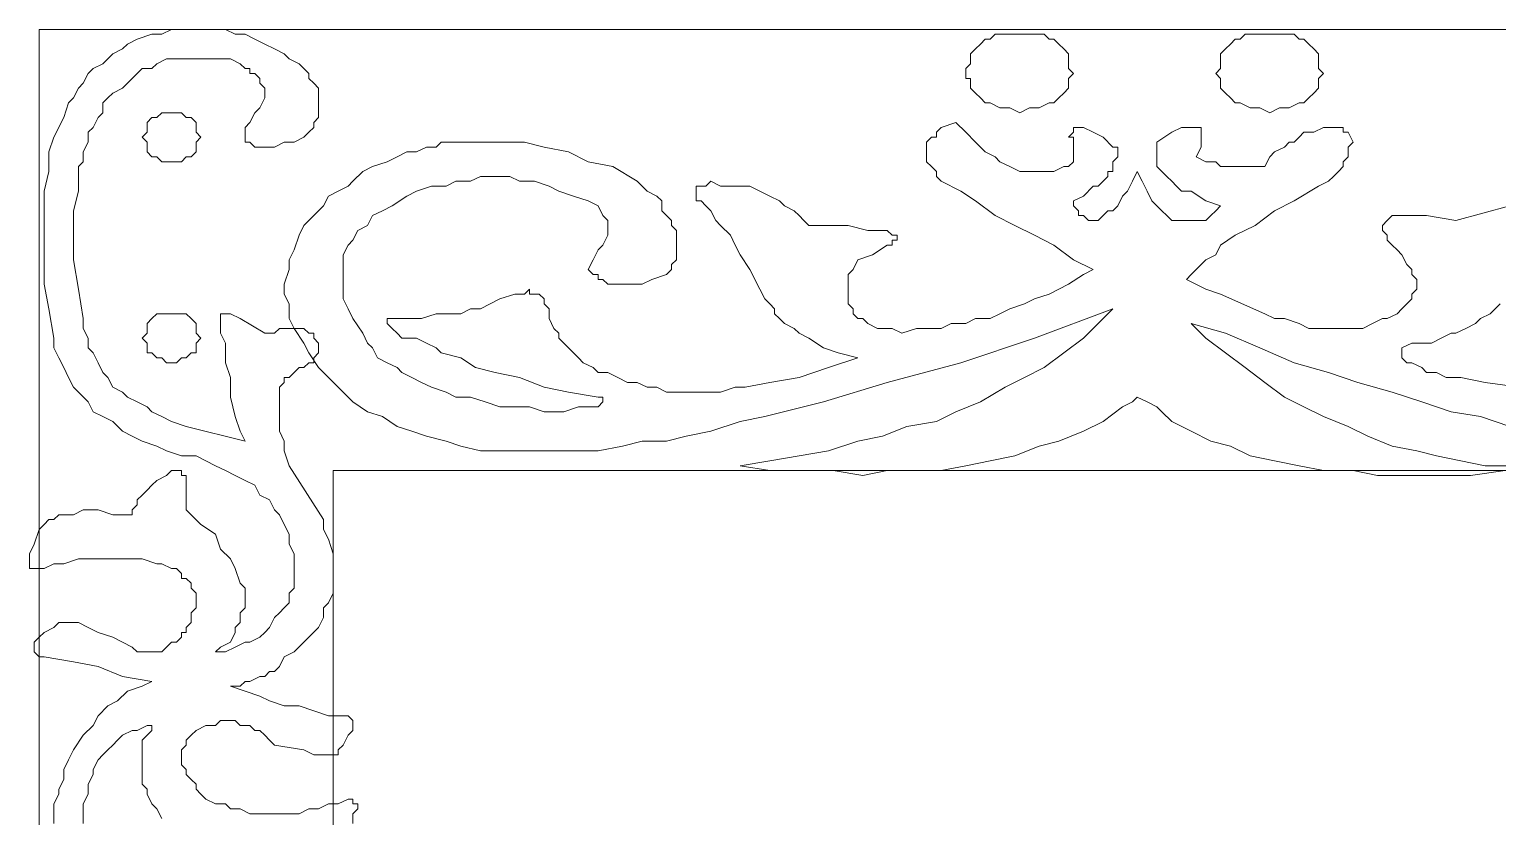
# Model space of a CAD drawing. Extents: x -66030 to 95157, y -13132 to 45879.
# Drawn here: x -14515 to -13345, y 15672 to 16300 of the extents above; entities that cross this region are included whole.
import ezdxf

# ---------------------------------------------------------------- set-up
doc = ezdxf.new("R2010")
doc.units = 0
doc.header["$LTSCALE"] = 100
doc.header["$MEASUREMENT"] = 0
doc.layers.get('0').update_dxf_attribs({"linetype": 'CONTINUOUS'})

msp = doc.modelspace()

# ---------------------------------------------------------------- linework, layer by layer
at = {"lineweight": 0}
for points in [[(-14495.5, 15666.8), (-14495.5, 15674.6), (-14495.5, 15682.4), (-14491.6, 15690.2), (-14491.6, 15694.2), (-14487.7, 15702), (-14487.7, 15709.8), (-14483.8, 15717.6), (-14479.9, 15725.4), (-14472.1, 15737.1), (-14464.3, 15744.9), (-14460.3, 15752.7), (-14452.5, 15760.6), (-14444.7, 15764.5), (-14436.9, 15772.3), (-14425.2, 15776.2), (-14417.4, 15780.1), (-14440.8, 15784), (-14460.3, 15791.8), (-14479.9, 15795.7), (-14503.3, 15799.6), (-14507.2, 15799.6), (-14507.2, 15799.6), (-14511.1, 15803.5), (-14511.1, 15803.5), (-14511.1, 15807.4), (-14511.1, 15807.4), (-14511.1, 15807.4), (-14511.1, 15811.3), (-14507.2, 15815.2), (-14507.2, 15815.2), (-14503.3, 15819.1), (-14495.5, 15823.1), (-14491.6, 15827), (-14487.7, 15827), (-14487.7, 15827), (-14479.9, 15827), (-14476, 15827), (-14468.2, 15823.1), (-14460.3, 15819.1), (-14448.6, 15815.2), (-14440.8, 15811.3), (-14433, 15807.4), (-14429.1, 15803.5), (-14425.2, 15803.5), (-14421.3, 15803.5), (-14417.4, 15803.5), (-14413.5, 15803.5), (-14409.6, 15803.5), (-14405.7, 15807.4), (-14405.7, 15807.4), (-14401.8, 15811.3), (-14397.9, 15811.3), (-14393.9, 15815.2), (-14393.9, 15819.1), (-14390, 15819.1), (-14390, 15823.1), (-14386.1, 15827), (-14386.1, 15834.8), (-14382.2, 15838.7), (-14382.2, 15842.6), (-14382.2, 15846.5), (-14382.2, 15846.5), (-14382.2, 15850.4), (-14386.1, 15854.3), (-14386.1, 15858.2), (-14390, 15862.1), (-14393.9, 15862.1), (-14393.9, 15866), (-14397.9, 15869.9), (-14401.8, 15869.9), (-14409.6, 15873.8), (-14413.5, 15873.8), (-14425.2, 15877.7), (-14436.9, 15877.7), (-14444.7, 15877.7), (-14456.4, 15877.7), (-14468.2, 15877.7), (-14476, 15877.7), (-14487.7, 15873.8), (-14495.5, 15873.8), (-14503.3, 15869.9), (-14507.2, 15869.9), (-14507.2, 15869.9), (-14511.1, 15869.9), (-14511.1, 15869.9), (-14515, 15869.9), (-14515, 15873.8), (-14515, 15873.8), (-14515, 15877.7), (-14515, 15881.6), (-14515, 15881.6), (-14511.1, 15889.5), (-14507.2, 15901.2), (-14507.2, 15901.2), (-14503.3, 15905.1), (-14499.4, 15909), (-14495.5, 15909), (-14491.6, 15912.9), (-14487.7, 15912.9), (-14483.8, 15912.9), (-14479.9, 15912.9), (-14472.1, 15916.8), (-14460.3, 15916.8), (-14448.6, 15912.9), (-14433, 15912.9), (-14433, 15916.8), (-14429.1, 15920.7), (-14429.1, 15924.6), (-14425.2, 15928.5), (-14421.3, 15932.4), (-14417.4, 15936.3), (-14413.5, 15940.2), (-14405.7, 15944.1), (-14401.8, 15948), (-14401.8, 15948), (-14397.9, 15948), (-14397.9, 15948), (-14393.9, 15948), (-14393.9, 15948), (-14393.9, 15944.1), (-14390, 15944.1), (-14390, 15940.2), (-14390, 15936.3), (-14390, 15928.5), (-14390, 15920.7), (-14390, 15916.8), (-14390, 15916.8), (-14378.3, 15905.1), (-14366.6, 15897.3), (-14362.7, 15885.5), (-14354.9, 15877.7), (-14351, 15869.9), (-14347.1, 15858.2), (-14343.2, 15854.3), (-14343.2, 15850.4), (-14343.2, 15846.5), (-14343.2, 15842.6), (-14343.2, 15838.7), (-14347.1, 15834.8), (-14347.1, 15827), (-14351, 15823.1), (-14351, 15819.1), (-14354.9, 15811.3), (-14362.7, 15807.4), (-14366.6, 15803.5), (-14358.8, 15803.5), (-14351, 15807.4), (-14343.2, 15811.3), (-14339.3, 15811.3), (-14331.5, 15815.2), (-14327.5, 15819.1), (-14323.6, 15823.1), (-14319.7, 15830.9), (-14315.8, 15834.8), (-14311.9, 15838.7), (-14308, 15842.6), (-14308, 15850.4), (-14304.1, 15854.3), (-14304.1, 15862.1), (-14304.1, 15869.9), (-14304.1, 15873.8), (-14304.1, 15881.6), (-14308, 15889.5), (-14308, 15897.3), (-14311.9, 15905.1), (-14315.8, 15912.9), (-14319.7, 15916.8), (-14323.6, 15924.6), (-14331.5, 15928.5), (-14335.4, 15936.3), (-14343.2, 15940.2), (-14351, 15944.1), (-14358.8, 15948), (-14366.6, 15951.9), (-14374.4, 15955.9), (-14382.2, 15959.8), (-14393.9, 15959.8), (-14405.7, 15963.7), (-14413.5, 15967.6), (-14425.2, 15971.5), (-14433, 15975.4), (-14440.8, 15979.3), (-14448.6, 15987.1), (-14456.4, 15991), (-14464.3, 15994.9), (-14468.2, 16002.7), (-14476, 16010.5), (-14479.9, 16014.4), (-14483.8, 16022.3), (-14487.7, 16030.1), (-14491.6, 16037.9), (-14495.5, 16045.7), (-14495.5, 16053.5), (-14499.4, 16076.9), (-14503.3, 16096.5), (-14503.3, 16116), (-14503.3, 16135.5), (-14503.3, 16151.2), (-14503.3, 16170.7), (-14499.4, 16186.3), (-14499.4, 16201.9), (-14495.5, 16213.6), (-14487.7, 16229.3), (-14483.8, 16241), (-14479.9, 16244.9), (-14476, 16252.7), (-14472.1, 16256.6), (-14468.2, 16264.4), (-14464.3, 16268.3), (-14456.4, 16272.2), (-14452.5, 16276.1), (-14448.6, 16280), (-14440.8, 16284), (-14436.9, 16287.9), (-14429.1, 16291.8), (-14417.4, 16295.7), (-14409.6, 16295.7), (-14401.8, 16299.6), (-14393.9, 16299.6), (-14382.2, 16299.6), (-14374.4, 16299.6), (-14366.6, 16299.6), (-14358.8, 16299.6), (-14351, 16295.7), (-14343.2, 16295.7), (-14335.4, 16291.8), (-14327.5, 16287.9), (-14319.7, 16284), (-14311.9, 16280), (-14308, 16276.1), (-14300.2, 16272.2), (-14296.3, 16268.3), (-14292.4, 16264.4), (-14292.4, 16260.5), (-14288.5, 16256.6), (-14284.6, 16252.7), (-14284.6, 16248.8), (-14284.6, 16244.9), (-14284.6, 16241), (-14284.6, 16237.1), (-14284.6, 16233.2), (-14284.6, 16229.3), (-14288.5, 16225.4), (-14288.5, 16221.5), (-14292.4, 16217.6), (-14296.3, 16213.6), (-14304.1, 16209.7), (-14311.9, 16209.7), (-14319.7, 16205.8), (-14327.5, 16205.8), (-14331.5, 16205.8), (-14335.4, 16205.8), (-14339.3, 16209.7), (-14343.2, 16209.7), (-14343.2, 16209.7), (-14343.2, 16213.6), (-14343.2, 16213.6), (-14343.2, 16217.6), (-14343.2, 16221.5), (-14339.3, 16225.4), (-14335.4, 16233.2), (-14331.5, 16237.1), (-14327.5, 16244.9), (-14327.5, 16248.8), (-14327.5, 16252.7), (-14331.5, 16256.6), (-14331.5, 16260.5), (-14335.4, 16264.4), (-14339.3, 16264.4), (-14339.3, 16268.3), (-14343.2, 16268.3), (-14347.1, 16272.2), (-14354.9, 16276.1), (-14362.7, 16276.1), (-14374.4, 16276.1), (-14382.2, 16276.1), (-14393.9, 16276.1), (-14397.9, 16276.1), (-14405.7, 16276.1), (-14413.5, 16272.2), (-14417.4, 16268.3), (-14425.2, 16268.3), (-14429.1, 16264.4), (-14433, 16260.5), (-14436.9, 16256.6), (-14440.8, 16252.7), (-14448.6, 16248.8), (-14452.5, 16244.9), (-14456.4, 16241), (-14456.4, 16233.2), (-14460.3, 16229.3), (-14464.3, 16221.5), (-14468.2, 16217.6), (-14468.2, 16209.7), (-14472.1, 16201.9), (-14472.1, 16194.1), (-14476, 16190.2), (-14476, 16178.5), (-14476, 16170.7), (-14479.9, 16155.1), (-14479.9, 16135.5), (-14479.9, 16116), (-14476, 16092.6), (-14472.1, 16069.1), (-14472.1, 16061.3), (-14468.2, 16053.5), (-14468.2, 16045.7), (-14464.3, 16041.8), (-14460.3, 16034), (-14456.4, 16026.2), (-14452.5, 16022.3), (-14448.6, 16014.4), (-14440.8, 16010.5), (-14436.9, 16006.6), (-14429.1, 16002.7), (-14421.3, 15998.8), (-14417.4, 15994.9), (-14409.6, 15991), (-14401.8, 15987.1), (-14390, 15983.2), (-14343.2, 15971.5), (-14347.1, 15979.3), (-14351, 15991), (-14354.9, 16006.6), (-14354.9, 16022.3), (-14358.8, 16034), (-14358.8, 16041.8), (-14358.8, 16049.6), (-14362.7, 16057.4), (-14362.7, 16061.3), (-14362.7, 16069.1), (-14362.7, 16073), (-14362.7, 16073), (-14362.7, 16073), (-14362.7, 16073), (-14358.8, 16073), (-14358.8, 16073), (-14358.8, 16073), (-14354.9, 16073), (-14347.1, 16069.1), (-14327.5, 16057.4), (-14323.6, 16057.4), (-14319.7, 16057.4), (-14315.8, 16061.3), (-14311.9, 16061.3), (-14304.1, 16061.3), (-14300.2, 16061.3), (-14296.3, 16061.3), (-14292.4, 16057.4), (-14288.5, 16057.4), (-14288.5, 16053.5), (-14284.6, 16049.6), (-14284.6, 16045.7), (-14284.6, 16041.8), (-14288.5, 16037.9), (-14288.5, 16034), (-14292.4, 16034), (-14296.3, 16030.1), (-14300.2, 16030.1), (-14304.1, 16026.2), (-14308, 16022.3), (-14311.9, 16022.3), (-14311.9, 16018.3), (-14315.8, 16014.4), (-14315.8, 16006.6), (-14315.8, 16002.7), (-14315.8, 15998.8), (-14315.8, 15991), (-14315.8, 15983.2), (-14315.8, 15979.3), (-14311.9, 15971.5), (-14311.9, 15963.7), (-14308, 15951.9), (-14280.7, 15909), (-14280.7, 15901.2), (-14276.8, 15893.4), (-14272.9, 15881.6), (-14272.9, 15873.8), (-14272.9, 15866), (-14272.9, 15858.2), (-14272.9, 15850.4), (-14276.8, 15842.6), (-14280.7, 15838.7), (-14280.7, 15830.9), (-14284.6, 15823.1), (-14292.4, 15815.2), (-14296.3, 15811.3), (-14304.1, 15803.5), (-14311.9, 15799.6), (-14315.8, 15791.8), (-14319.7, 15787.9), (-14323.6, 15787.9), (-14327.5, 15784), (-14331.5, 15784), (-14339.3, 15780.1), (-14343.2, 15780.1), (-14347.1, 15776.2), (-14354.9, 15776.2), (-14343.2, 15772.3), (-14331.5, 15768.4), (-14323.6, 15764.5), (-14311.9, 15760.6), (-14300.2, 15760.6), (-14288.5, 15756.6), (-14276.8, 15752.7), (-14265.1, 15752.7), (-14261.1, 15752.7), (-14261.1, 15752.7), (-14257.2, 15748.8), (-14257.2, 15748.8), (-14257.2, 15748.8), (-14257.2, 15744.9), (-14257.2, 15744.9), (-14257.2, 15741), (-14261.1, 15737.1), (-14265.1, 15729.3), (-14269, 15725.4), (-14269, 15725.4), (-14269, 15721.5), (-14269, 15721.5), (-14269, 15721.5), (-14272.9, 15721.5), (-14280.7, 15721.5), (-14288.5, 15721.5), (-14296.3, 15725.4), (-14319.7, 15729.3), (-14323.6, 15733.2), (-14327.5, 15737.1), (-14331.5, 15741), (-14335.4, 15741), (-14339.3, 15744.9), (-14343.2, 15744.9), (-14347.1, 15744.9), (-14351, 15748.8), (-14354.9, 15748.8), (-14358.8, 15748.8), (-14362.7, 15748.8), (-14366.6, 15744.9), (-14370.5, 15744.9), (-14374.4, 15744.9), (-14382.2, 15741), (-14386.1, 15737.1), (-14390, 15733.2), (-14390, 15733.2), (-14390, 15729.3), (-14393.9, 15725.4), (-14393.9, 15721.5), (-14393.9, 15717.6), (-14393.9, 15713.7), (-14393.9, 15713.7), (-14390, 15709.8), (-14390, 15705.9), (-14386.1, 15702), (-14382.2, 15698.1), (-14382.2, 15694.2), (-14378.3, 15690.2), (-14374.4, 15686.3), (-14366.6, 15682.4), (-14358.8, 15682.4), (-14354.9, 15678.5), (-14347.1, 15678.5), (-14339.3, 15674.6), (-14331.5, 15674.6), (-14327.5, 15674.6), (-14319.7, 15674.6), (-14311.9, 15674.6), (-14304.1, 15674.6), (-14300.2, 15674.6), (-14292.4, 15678.5), (-14284.6, 15678.5), (-14276.8, 15682.4), (-14269, 15682.4), (-14261.1, 15686.3), (-14257.2, 15686.3), (-14257.2, 15686.3), (-14257.2, 15682.4), (-14253.3, 15682.4), (-14253.3, 15678.5), (-14253.3, 15678.5), (-14257.2, 15674.6), (-14257.2, 15666.8)], [(-13339.3, 15948), (-13366.7, 15944.1), (-13390.1, 15944.1), (-13417.5, 15944.1), (-13440.9, 15944.1), (-13460.4, 15948), (-13483.9, 15948), (-13503.4, 15951.9), (-13522.9, 15955.9), (-13542.4, 15959.8), (-13558.1, 15967.6), (-13573.7, 15971.5), (-13589.3, 15979.3), (-13604.9, 15987.1), (-13612.8, 15994.9), (-13616.7, 15998.8), (-13624.5, 16002.7), (-13632.3, 16006.6), (-13636.2, 16002.7), (-13644, 15998.8), (-13659.6, 15987.1), (-13675.2, 15979.3), (-13694.8, 15971.5), (-13710.4, 15967.6), (-13729.9, 15959.8), (-13749.5, 15955.9), (-13769, 15951.9), (-13788.5, 15948), (-13808.1, 15948), (-13831.5, 15948), (-13851, 15944.1), (-13874.5, 15948), (-13897.9, 15948), (-13925.2, 15948), (-13948.7, 15951.9), (-13925.2, 15955.9), (-13901.8, 15959.8), (-13878.4, 15963.7), (-13854.9, 15971.5), (-13835.4, 15975.4), (-13815.9, 15983.2), (-13792.4, 15987.1), (-13776.8, 15994.9), (-13757.3, 16002.7), (-13737.7, 16014.4), (-13722.1, 16022.3), (-13706.5, 16030.1), (-13690.9, 16041.8), (-13675.2, 16053.5), (-13671.3, 16057.4), (-13663.5, 16065.2), (-13655.7, 16073), (-13651.8, 16076.9), (-13714.3, 16053.5), (-13772.9, 16034), (-13831.5, 16018.3), (-13882.3, 16002.7), (-13929.1, 15991), (-13948.7, 15987.1), (-13972.1, 15979.3), (-13991.6, 15975.4), (-14007.3, 15971.5), (-14026.8, 15971.5), (-14042.4, 15967.6), (-14061.9, 15963.7), (-14077.6, 15963.7), (-14093.2, 15963.7), (-14112.7, 15963.7), (-14128.3, 15963.7), (-14140.1, 15963.7), (-14155.7, 15963.7), (-14171.3, 15967.6), (-14183, 15971.5), (-14198.6, 15975.4), (-14210.4, 15979.3), (-14222.1, 15983.2), (-14233.8, 15991), (-14245.5, 15994.9), (-14257.2, 16002.7), (-14265.1, 16010.5), (-14276.8, 16022.3), (-14284.6, 16030.1), (-14292.4, 16041.8), (-14296.3, 16049.6), (-14304.1, 16061.3), (-14308, 16069.1), (-14308, 16080.8), (-14311.9, 16088.7), (-14311.9, 16096.5), (-14308, 16108.2), (-14308, 16116), (-14304.1, 16123.8), (-14300.2, 16135.5), (-14296.3, 16143.3), (-14288.5, 16151.2), (-14280.7, 16159), (-14276.8, 16166.8), (-14269, 16170.7), (-14261.1, 16174.6), (-14257.2, 16178.5), (-14249.4, 16186.3), (-14241.6, 16190.2), (-14229.9, 16194.1), (-14222.1, 16198), (-14214.3, 16201.9), (-14206.5, 16201.9), (-14198.6, 16205.8), (-14190.8, 16205.8), (-14186.9, 16209.7), (-14179.1, 16209.7), (-14171.3, 16209.7), (-14163.5, 16209.7), (-14155.7, 16209.7), (-14147.9, 16209.7), (-14136.2, 16209.7), (-14120.5, 16209.7), (-14104.9, 16205.8), (-14085.4, 16201.9), (-14069.8, 16194.1), (-14050.2, 16190.2), (-14030.7, 16178.5), (-14026.8, 16174.6), (-14022.9, 16170.7), (-14015.1, 16166.8), (-14011.2, 16162.9), (-14011.2, 16155.1), (-14007.3, 16151.2), (-14003.4, 16147.2), (-14003.4, 16143.3), (-13999.4, 16139.4), (-13999.4, 16131.6), (-13999.4, 16127.7), (-13999.4, 16123.8), (-13999.4, 16116), (-14003.4, 16112.1), (-14003.4, 16108.2), (-14007.3, 16104.3), (-14019, 16100.4), (-14026.8, 16096.5), (-14038.5, 16096.5), (-14046.3, 16096.5), (-14050.2, 16096.5), (-14054.1, 16096.5), (-14058, 16100.4), (-14061.9, 16100.4), (-14061.9, 16104.3), (-14065.8, 16104.3), (-14069.8, 16108.2), (-14069.8, 16108.2), (-14065.8, 16116), (-14061.9, 16123.8), (-14058, 16127.7), (-14054.1, 16135.5), (-14054.1, 16143.3), (-14054.1, 16143.3), (-14054.1, 16147.2), (-14058, 16151.2), (-14061.9, 16159), (-14069.8, 16162.9), (-14081.5, 16166.8), (-14093.2, 16170.7), (-14101, 16174.6), (-14112.7, 16178.5), (-14124.4, 16178.5), (-14132.2, 16182.4), (-14144, 16182.4), (-14155.7, 16182.4), (-14163.5, 16178.5), (-14175.2, 16178.5), (-14183, 16174.6), (-14194.7, 16174.6), (-14206.5, 16170.7), (-14214.3, 16166.8), (-14226, 16159), (-14233.8, 16155.1), (-14241.6, 16151.2), (-14245.5, 16143.3), (-14253.3, 16139.4), (-14257.2, 16131.6), (-14261.1, 16127.7), (-14265.1, 16119.9), (-14265.1, 16112.1), (-14265.1, 16104.3), (-14265.1, 16100.4), (-14265.1, 16092.6), (-14265.1, 16084.8), (-14261.1, 16076.9), (-14257.2, 16069.1), (-14249.4, 16057.4), (-14245.5, 16049.6), (-14241.6, 16045.7), (-14237.7, 16037.9), (-14229.9, 16034), (-14222.1, 16030.1), (-14218.2, 16026.2), (-14210.4, 16022.3), (-14202.6, 16018.3), (-14194.7, 16014.4), (-14183, 16010.5), (-14175.2, 16006.6), (-14163.5, 16006.6), (-14151.8, 16002.7), (-14140.1, 15998.8), (-14128.3, 15998.8), (-14116.6, 15998.8), (-14104.9, 15994.9), (-14089.3, 15994.9), (-14077.6, 15998.8), (-14069.8, 15998.8), (-14061.9, 15998.8), (-14058, 16002.7), (-14058, 16002.7), (-14058, 16002.7), (-14058, 16006.6), (-14058, 16006.6), (-14061.9, 16006.6), (-14085.4, 16010.5), (-14104.9, 16014.4), (-14124.4, 16022.3), (-14144, 16026.2), (-14159.6, 16030.1), (-14171.3, 16037.9), (-14186.9, 16041.8), (-14190.8, 16045.7), (-14198.6, 16049.6), (-14206.5, 16053.5), (-14210.4, 16053.5), (-14218.2, 16053.5), (-14222.1, 16057.4), (-14222.1, 16057.4), (-14226, 16061.3), (-14226, 16061.3), (-14226, 16061.3), (-14229.9, 16065.2), (-14229.9, 16069.1), (-14202.6, 16069.1), (-14190.8, 16073), (-14179.1, 16073), (-14171.3, 16073), (-14163.5, 16076.9), (-14155.7, 16076.9), (-14147.9, 16080.8), (-14140.1, 16084.8), (-14128.3, 16088.7), (-14124.4, 16088.7), (-14120.5, 16088.7), (-14116.6, 16092.6), (-14116.6, 16088.7), (-14112.7, 16088.7), (-14108.8, 16088.7), (-14108.8, 16088.7), (-14104.9, 16084.8), (-14104.9, 16084.8), (-14104.9, 16080.8), (-14101, 16076.9), (-14101, 16073), (-14101, 16069.1), (-14097.1, 16061.3), (-14093.2, 16057.4), (-14093.2, 16053.5), (-14089.3, 16049.6), (-14081.5, 16041.8), (-14077.6, 16037.9), (-14073.7, 16034), (-14065.8, 16030.1), (-14061.9, 16026.2), (-14054.1, 16026.2), (-14046.3, 16022.3), (-14038.5, 16018.3), (-14030.7, 16018.3), (-14022.9, 16014.4), (-14015.1, 16014.4), (-14007.3, 16010.5), (-13999.4, 16010.5), (-13991.6, 16010.5), (-13979.9, 16010.5), (-13972.1, 16010.5), (-13964.3, 16010.5), (-13952.6, 16014.4), (-13944.8, 16014.4), (-13925.2, 16018.3), (-13901.8, 16022.3), (-13878.4, 16030.1), (-13854.9, 16037.9), (-13870.5, 16041.8), (-13882.3, 16045.7), (-13894, 16053.5), (-13901.8, 16057.4), (-13905.7, 16061.3), (-13913.5, 16065.2), (-13917.4, 16069.1), (-13921.3, 16073), (-13921.3, 16076.9), (-13925.2, 16080.8), (-13929.1, 16084.8), (-13933, 16092.6), (-13940.9, 16108.2), (-13948.7, 16119.9), (-13952.6, 16127.7), (-13956.5, 16135.5), (-13964.3, 16143.3), (-13968.2, 16147.2), (-13972.1, 16155.1), (-13976, 16159), (-13979.9, 16162.9), (-13983.8, 16162.9), (-13983.8, 16166.8), (-13983.8, 16170.7), (-13983.8, 16170.7), (-13983.8, 16174.6), (-13979.9, 16174.6), (-13979.9, 16174.6), (-13976, 16174.6), (-13972.1, 16178.5), (-13964.3, 16174.6), (-13952.6, 16174.6), (-13940.9, 16174.6), (-13933, 16170.7), (-13925.2, 16166.8), (-13917.4, 16162.9), (-13913.5, 16159), (-13905.7, 16155.1), (-13901.8, 16151.2), (-13897.9, 16147.2), (-13894, 16143.3), (-13862.7, 16143.3), (-13862.7, 16143.3), (-13847.1, 16139.4), (-13839.3, 16139.4), (-13835.4, 16139.4), (-13831.5, 16139.4), (-13827.6, 16135.5), (-13827.6, 16135.5), (-13823.7, 16135.5), (-13823.7, 16131.6), (-13827.6, 16131.6), (-13827.6, 16127.7), (-13831.5, 16127.7), (-13843.2, 16119.9), (-13854.9, 16116), (-13858.8, 16108.2), (-13862.7, 16104.3), (-13862.7, 16100.4), (-13862.7, 16092.6), (-13862.7, 16088.7), (-13862.7, 16084.8), (-13862.7, 16080.8), (-13858.8, 16076.9), (-13858.8, 16073), (-13854.9, 16069.1), (-13851, 16069.1), (-13847.1, 16065.2), (-13839.3, 16061.3), (-13835.4, 16061.3), (-13827.6, 16061.3), (-13819.8, 16057.4), (-13808.1, 16061.3), (-13800.2, 16061.3), (-13788.5, 16061.3), (-13780.7, 16065.2), (-13769, 16065.2), (-13761.2, 16069.1), (-13749.5, 16069.1), (-13741.7, 16073), (-13733.8, 16076.9), (-13722.1, 16080.8), (-13714.3, 16084.8), (-13702.6, 16088.7), (-13687, 16096.5), (-13675.2, 16104.3), (-13667.4, 16108.2), (-13683.1, 16116), (-13698.7, 16127.7), (-13714.3, 16135.5), (-13729.9, 16143.3), (-13745.6, 16151.2), (-13761.2, 16162.9), (-13772.9, 16170.7), (-13788.5, 16178.5), (-13792.4, 16182.4), (-13792.4, 16186.3), (-13796.3, 16190.2), (-13800.2, 16194.1), (-13800.2, 16194.1), (-13800.2, 16198), (-13800.2, 16201.9), (-13800.2, 16205.8), (-13800.2, 16205.8), (-13800.2, 16209.7), (-13796.3, 16213.6), (-13792.4, 16213.6), (-13792.4, 16217.6), (-13788.5, 16221.5), (-13776.8, 16225.4), (-13769, 16217.6), (-13761.2, 16209.7), (-13753.4, 16201.9), (-13745.6, 16198), (-13741.7, 16194.1), (-13733.8, 16190.2), (-13726, 16186.3), (-13722.1, 16186.3), (-13710.4, 16186.3), (-13698.7, 16186.3), (-13690.9, 16190.2), (-13687, 16190.2), (-13683.1, 16194.1), (-13683.1, 16194.1), (-13683.1, 16194.1), (-13683.1, 16198), (-13683.1, 16198), (-13683.1, 16201.9), (-13683.1, 16201.9), (-13683.1, 16205.8), (-13683.1, 16213.6), (-13687, 16213.6), (-13683.1, 16217.6), (-13683.1, 16217.6), (-13683.1, 16221.5), (-13683.1, 16221.5), (-13679.2, 16221.5), (-13679.2, 16221.5), (-13675.2, 16221.5), (-13667.4, 16217.6), (-13659.6, 16213.6), (-13651.8, 16205.8), (-13647.9, 16205.8), (-13647.9, 16201.9), (-13647.9, 16198), (-13647.9, 16198), (-13651.8, 16194.1), (-13651.8, 16190.2), (-13651.8, 16186.3), (-13655.7, 16186.3), (-13655.7, 16182.4), (-13659.6, 16178.5), (-13663.5, 16174.6), (-13667.4, 16174.6), (-13675.2, 16166.8), (-13683.1, 16162.9), (-13683.1, 16159), (-13679.2, 16155.1), (-13679.2, 16151.2), (-13675.2, 16151.2), (-13671.3, 16147.2), (-13667.4, 16147.2), (-13663.5, 16147.2), (-13663.5, 16147.2), (-13659.6, 16151.2), (-13655.7, 16155.1), (-13651.8, 16155.1), (-13647.9, 16159), (-13644, 16166.8), (-13640.1, 16170.7), (-13636.2, 16178.5), (-13632.3, 16186.3), (-13628.4, 16178.5), (-13624.5, 16170.7), (-13620.6, 16162.9), (-13616.7, 16159), (-13612.8, 16155.1), (-13608.8, 16151.2), (-13604.9, 16147.2), (-13601, 16147.2), (-13597.1, 16147.2), (-13589.3, 16147.2), (-13585.4, 16147.2), (-13581.5, 16147.2), (-13577.6, 16147.2), (-13573.7, 16151.2), (-13569.8, 16155.1), (-13565.9, 16159), (-13577.6, 16162.9), (-13589.3, 16170.7), (-13597.1, 16170.7), (-13601, 16174.6), (-13604.9, 16178.5), (-13608.8, 16182.4), (-13612.8, 16186.3), (-13612.8, 16186.3), (-13616.7, 16190.2), (-13616.7, 16194.1), (-13616.7, 16198), (-13616.7, 16201.9), (-13616.7, 16205.8), (-13616.7, 16209.7), (-13604.9, 16217.6), (-13597.1, 16221.5), (-13593.2, 16221.5), (-13589.3, 16221.5), (-13585.4, 16221.5), (-13581.5, 16221.5), (-13581.5, 16221.5), (-13581.5, 16221.5), (-13581.5, 16217.6), (-13581.5, 16213.6), (-13581.5, 16209.7), (-13581.5, 16205.8), (-13585.4, 16198), (-13577.6, 16194.1), (-13569.8, 16194.1), (-13565.9, 16190.2), (-13558.1, 16190.2), (-13550.3, 16190.2), (-13546.4, 16190.2), (-13538.5, 16190.2), (-13530.7, 16190.2), (-13526.8, 16198), (-13522.9, 16201.9), (-13515.1, 16205.8), (-13511.2, 16209.7), (-13507.3, 16209.7), (-13503.4, 16213.6), (-13499.5, 16217.6), (-13495.6, 16217.6), (-13491.7, 16217.6), (-13483.9, 16221.5), (-13480, 16221.5), (-13476, 16221.5), (-13472.1, 16221.5), (-13468.2, 16221.5), (-13468.2, 16217.6), (-13464.3, 16217.6), (-13460.4, 16209.7), (-13464.3, 16205.8), (-13464.3, 16198), (-13468.2, 16194.1), (-13468.2, 16190.2), (-13472.1, 16186.3), (-13472.1, 16186.3), (-13476, 16182.4), (-13480, 16178.5), (-13487.8, 16174.6), (-13507.3, 16162.9), (-13522.9, 16155.1), (-13538.5, 16143.3), (-13554.2, 16135.5), (-13565.9, 16127.7), (-13569.8, 16119.9), (-13577.6, 16116), (-13581.5, 16112.1), (-13585.4, 16108.2), (-13589.3, 16104.3), (-13593.2, 16100.4), (-13577.6, 16092.6), (-13565.9, 16088.7), (-13530.7, 16073), (-13522.9, 16069.1), (-13515.1, 16069.1), (-13503.4, 16065.2), (-13495.6, 16061.3), (-13483.9, 16061.3), (-13476, 16061.3), (-13464.3, 16061.3), (-13452.6, 16061.3), (-13444.8, 16065.2), (-13437, 16069.1), (-13433.1, 16069.1), (-13425.3, 16073), (-13421.4, 16076.9), (-13417.5, 16080.8), (-13413.6, 16084.8), (-13413.6, 16088.7), (-13409.6, 16092.6), (-13409.6, 16096.5), (-13409.6, 16100.4), (-13413.6, 16104.3), (-13413.6, 16108.2), (-13417.5, 16112.1), (-13421.4, 16119.9), (-13425.3, 16123.8), (-13429.2, 16127.7), (-13433.1, 16131.6), (-13433.1, 16135.5), (-13437, 16139.4), (-13437, 16139.4), (-13437, 16143.3), (-13437, 16143.3), (-13433.1, 16147.2), (-13433.1, 16147.2), (-13429.2, 16151.2), (-13429.2, 16151.2), (-13425.3, 16151.2), (-13421.4, 16151.2), (-13413.6, 16151.2), (-13401.8, 16151.2), (-13378.4, 16147.2), (-13335.4, 16159)], [(-13343.2, 16080.8), (-13347.1, 16076.9), (-13351.1, 16073), (-13358.9, 16069.1), (-13362.8, 16065.2), (-13370.6, 16061.3), (-13378.4, 16057.4), (-13382.3, 16057.4), (-13390.1, 16053.5), (-13397.9, 16049.6), (-13405.7, 16049.6), (-13413.6, 16049.6), (-13421.4, 16045.7), (-13421.4, 16045.7), (-13421.4, 16041.8), (-13421.4, 16037.9), (-13417.5, 16034), (-13413.6, 16034), (-13405.7, 16030.1), (-13401.8, 16026.2), (-13394, 16026.2), (-13386.2, 16022.3), (-13374.5, 16022.3), (-13355, 16018.3), (-13327.6, 16014.4)], [(-13335.4, 15983.2), (-13358.9, 15991), (-13382.3, 15994.9), (-13405.7, 16002.7), (-13429.2, 16010.5), (-13456.5, 16018.3), (-13480, 16026.2), (-13507.3, 16034), (-13534.6, 16045.7), (-13562, 16057.4), (-13589.3, 16065.2), (-13585.4, 16061.3), (-13577.6, 16053.5), (-13562, 16041.8), (-13546.4, 16030.1), (-13530.7, 16018.3), (-13515.1, 16006.6), (-13499.5, 15998.8), (-13483.9, 15991), (-13464.3, 15983.2), (-13448.7, 15975.4), (-13429.2, 15967.6), (-13409.6, 15963.7), (-13394, 15959.8), (-13374.5, 15955.9), (-13355, 15951.9), (-13331.5, 15951.9)], [(-14409.6, 15670.7), (-14413.5, 15678.5), (-14417.4, 15682.4), (-14421.3, 15690.2), (-14421.3, 15694.2), (-14425.2, 15698.1), (-14425.2, 15705.9), (-14425.2, 15709.8), (-14425.2, 15713.7), (-14425.2, 15721.5), (-14425.2, 15725.4), (-14425.2, 15729.3), (-14425.2, 15733.2), (-14421.3, 15737.1), (-14417.4, 15741), (-14417.4, 15744.9), (-14421.3, 15744.9), (-14429.1, 15741), (-14433, 15741), (-14440.8, 15737.1), (-14444.7, 15733.2), (-14448.6, 15729.3), (-14452.5, 15725.4), (-14456.4, 15721.5), (-14460.3, 15717.6), (-14464.3, 15709.8), (-14464.3, 15705.9), (-14468.2, 15698.1), (-14468.2, 15690.2), (-14472.1, 15682.4), (-14472.1, 15674.6), (-14472.1, 15666.8)]]:
    msp.add_lwpolyline(points, dxfattribs=at)
for points in [[(-14507.2, 16299.6), (-12773, 16299.6), (-12773, 13143.6), (-14507.2, 13143.6), (-14507.2, 16299.6)], [(-13726, 16233.2), (-13733.8, 16237.1), (-13741.7, 16237.1), (-13749.5, 16241), (-13753.4, 16241), (-13757.3, 16244.9), (-13757.3, 16244.9), (-13761.2, 16248.8), (-13761.2, 16248.8), (-13765.1, 16252.7), (-13765.1, 16256.6), (-13765.1, 16260.5), (-13769, 16260.5), (-13769, 16264.4), (-13769, 16268.3), (-13765.1, 16272.2), (-13765.1, 16276.1), (-13765.1, 16280), (-13761.2, 16284), (-13761.2, 16284), (-13757.3, 16287.9), (-13757.3, 16287.9), (-13753.4, 16291.8), (-13749.5, 16291.8), (-13745.6, 16295.7), (-13741.7, 16295.7), (-13733.8, 16295.7), (-13726, 16295.7), (-13718.2, 16295.7), (-13710.4, 16295.7), (-13706.5, 16295.7), (-13702.6, 16291.8), (-13698.7, 16291.8), (-13694.8, 16287.9), (-13694.8, 16287.9), (-13690.9, 16284), (-13690.9, 16284), (-13687, 16280), (-13687, 16276.1), (-13687, 16272.2), (-13687, 16268.3), (-13683.1, 16264.4), (-13687, 16260.5), (-13687, 16260.5), (-13687, 16256.6), (-13687, 16252.7), (-13690.9, 16248.8), (-13690.9, 16248.8), (-13694.8, 16244.9), (-13694.8, 16244.9), (-13698.7, 16241), (-13702.6, 16241), (-13710.4, 16237.1), (-13718.2, 16237.1), (-13726, 16233.2)], [(-13526.8, 16233.2), (-13534.6, 16237.1), (-13542.4, 16237.1), (-13550.3, 16241), (-13554.2, 16241), (-13558.1, 16244.9), (-13558.1, 16244.9), (-13562, 16248.8), (-13562, 16248.8), (-13565.9, 16252.7), (-13565.9, 16256.6), (-13565.9, 16260.5), (-13565.9, 16260.5), (-13569.8, 16264.4), (-13565.9, 16268.3), (-13565.9, 16272.2), (-13565.9, 16276.1), (-13565.9, 16280), (-13562, 16284), (-13562, 16284), (-13558.1, 16287.9), (-13558.1, 16287.9), (-13554.2, 16291.8), (-13550.3, 16291.8), (-13546.4, 16295.7), (-13542.4, 16295.7), (-13534.6, 16295.7), (-13526.8, 16295.7), (-13519, 16295.7), (-13511.2, 16295.7), (-13507.3, 16295.7), (-13503.4, 16291.8), (-13499.5, 16291.8), (-13495.6, 16287.9), (-13495.6, 16287.9), (-13491.7, 16284), (-13491.7, 16284), (-13487.8, 16280), (-13487.8, 16276.1), (-13487.8, 16272.2), (-13487.8, 16268.3), (-13483.9, 16264.4), (-13487.8, 16260.5), (-13487.8, 16260.5), (-13487.8, 16256.6), (-13487.8, 16252.7), (-13491.7, 16248.8), (-13491.7, 16248.8), (-13495.6, 16244.9), (-13495.6, 16244.9), (-13499.5, 16241), (-13503.4, 16241), (-13511.2, 16237.1), (-13519, 16237.1), (-13526.8, 16233.2)], [(-14378.3, 16213.6), (-14382.2, 16209.7), (-14382.2, 16205.8), (-14382.2, 16201.9), (-14386.1, 16198), (-14390, 16198), (-14393.9, 16194.1), (-14397.9, 16194.1), (-14401.8, 16194.1), (-14405.7, 16194.1), (-14409.6, 16194.1), (-14413.5, 16198), (-14417.4, 16198), (-14421.3, 16201.9), (-14421.3, 16205.8), (-14421.3, 16209.7), (-14425.2, 16213.6), (-14421.3, 16217.6), (-14421.3, 16221.5), (-14421.3, 16225.4), (-14417.4, 16229.3), (-14413.5, 16229.3), (-14409.6, 16233.2), (-14405.7, 16233.2), (-14401.8, 16233.2), (-14397.9, 16233.2), (-14393.9, 16233.2), (-14390, 16229.3), (-14386.1, 16229.3), (-14382.2, 16225.4), (-14382.2, 16221.5), (-14382.2, 16217.6), (-14378.3, 16213.6)], [(-14378.3, 16053.5), (-14382.2, 16049.6), (-14382.2, 16045.7), (-14382.2, 16041.8), (-14386.1, 16041.8), (-14390, 16037.9), (-14393.9, 16037.9), (-14397.9, 16034), (-14401.8, 16034), (-14405.7, 16034), (-14409.6, 16037.9), (-14413.5, 16037.9), (-14417.4, 16041.8), (-14421.3, 16041.8), (-14421.3, 16045.7), (-14421.3, 16049.6), (-14425.2, 16053.5), (-14421.3, 16057.4), (-14421.3, 16061.3), (-14421.3, 16065.2), (-14417.4, 16069.1), (-14413.5, 16073), (-14409.6, 16073), (-14405.7, 16073), (-14401.8, 16073), (-14397.9, 16073), (-14393.9, 16073), (-14390, 16073), (-14386.1, 16069.1), (-14382.2, 16065.2), (-14382.2, 16061.3), (-14382.2, 16057.4), (-14378.3, 16053.5)], [(-14272.9, 15948), (-13011.2, 15948), (-13011.2, 13381.8), (-14272.9, 13381.8), (-14272.9, 15948)]]:
    msp.add_lwpolyline(points, close=True, dxfattribs=at)

doc.saveas('drawing.dxf')
